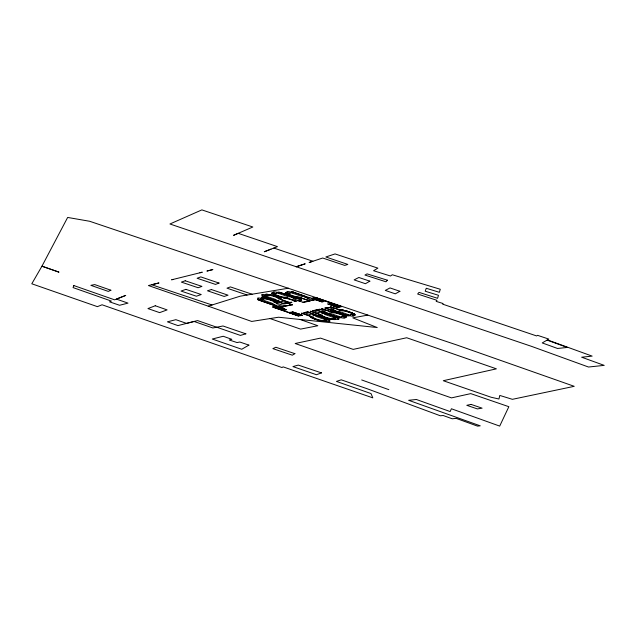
<?xml version="1.0" encoding="UTF-8"?>
<svg xmlns="http://www.w3.org/2000/svg" width="636" height="636" viewBox="0 0 636 636"><rect width="100%" height="100%" fill="white"/><g stroke="black" fill="none" stroke-linecap="round" stroke-linejoin="round"><path stroke-width="0.95" d="M285.373 292.806L285.85 292.473M271.842 293.005L272.136 293.578M271.842 293.005L274.378 293.427M281.573 299.667L280.786 298.57M272.59 306.894L276.08 306.123M302.569 315.337L298.841 313.969M316.497 309.899L319.757 309.168L320.385 309.382L317.125 310.225L338.32 317.539L339.902 317.475M341.54 306.647L338.114 307.482L336.826 307.109M338.932 317.992L338.447 317.579M281.533 299.691L289.165 302.339M277.391 303.277L277.312 302.649M270.992 249.161L264.282 251.761L277.471 246.641L238.206 233.325L233.547 235.336L252.834 227.004L201.874 209.888L169.931 223.991L531.521 346.358L588.499 367.028L604.2 365.374L581.654 357.209L592.14 356.112L547.421 339.91L548.828 339.091L537.563 335.331L536.593 335.935L442.656 304.151L443.03 303.507L436.209 301.385L436.972 300.335L417.637 294.015L419.037 292.377L437.584 298.308L438.466 295.287L425.214 291.209L426.263 288.267L439.389 292.314L440.271 289.261L392.277 274.76L390.528 276.008L373.563 270.721L377.887 268.146L335.053 253.923L325.831 256.976L347.844 264.425L344.72 265.411L322.698 258.017L309.104 262.509L312.904 261.237L273.822 248.056M261.261 297.966L262.7 298.658M257.532 299.469C260.021 299.119 257.779 299.596 258.621 299.946L279.768 307.355M273.257 307.093L276.851 306.48L273.615 307.196M289.173 302.569L291.94 302.315L289.205 302.354M301.114 299.93L300.677 299.659M285.023 306.155L292.465 304.867M311.576 298.268L315.989 297.688L341.508 306.616M314.685 299.596L311.465 300.311L315.512 299.771M302.545 313.325L301.456 313.214L302.235 313.405M311.401 311.37L310.137 311.29L311.084 311.449M326.022 308.198L326.459 308.404M326.355 321.562L322.826 321.339M338.885 318.056C336.46 318.398 338.662 317.952 337.819 317.579L316.879 310.281L312.57 310.75L315.941 310.034M212.058 304.994L151.686 284.753L159 282.933L148.403 285.548L208.25 306.17L240.249 296.169L288.521 288.203M173.079 279.427L171.601 279.808L202.272 272.2L199.903 272.772M261.309 297.894L261.897 297.823M278.679 292.123L277.789 292.322L279.975 292.481L301.162 299.795L297.91 300.637L299.278 301.035M267.231 295.009L265.411 294.381L266.174 294.23M287.933 293.101L286.367 292.544M291.948 292.218L293.331 292.099M279.013 302.02L282.018 301.361L286.717 302.99M296.463 298.165L293.458 298.833L298.157 300.462M274.863 305.614L277.868 304.946L282.575 306.576L279.57 307.244M262.239 296.273L283.712 303.658L287.385 302.959L292.457 304.827M310.018 297.839L307.013 298.507L311.712 300.136L314.717 299.476L293.594 292.178M284.801 303.889L287.774 303.229L291.741 304.668L285.373 306.075M274.339 307.387L277.479 306.695L285.739 309.557L284.252 309.891L284.88 310.106L286.462 309.756L257.89 299.779M316.569 298.173L315.066 298.507L319.765 300.136L321.267 299.81M302.967 302.187L309.327 300.78L300.725 297.783M283.187 308.762L282.432 308.921L284.856 309.342M282.599 310.257L283.378 310.44L273.695 307.268L298.252 315.758M322.031 301.893L323.621 301.544L321.506 301.655L313.254 298.785L316.394 298.093L325.195 301.035M288.768 312.451L290.986 312.316L289.499 312.65M292.107 311.712L300.892 314.82L297.751 315.512M295.947 313.119L294.444 313.453L299.151 315.082L300.653 314.756M331.785 305.2L333.288 304.867L337.986 306.504L336.484 306.83M325.696 308.221L324.75 308.062L329.233 307.427L325.974 308.269L347.375 315.75M298.276 315.75L301.83 315.146L298.022 315.718M302.545 315.345L298.268 315.949L272.725 307.053M312.729 313.866L309.724 314.526L305.018 312.896M321.578 311.91L318.572 312.57L313.866 310.94M321.832 311.855L324.837 311.187L320.131 309.557M330.68 309.899L333.685 309.231L328.979 307.601M324.511 320.878L326.34 321.514M348.751 315.52L347.359 315.639L347.828 315.861M334.019 319.137L333.741 318.867M348.488 315.933L349.355 315.742L348.798 315.559M367.831 315.098L89.66 221.272L67.654 217.44L41.944 266.198L31.8 283.783L97.395 306.647L102.062 304.779L281.986 367.536L283.123 366.869L372.807 397.858L371.003 393.565L336.444 381.409L341.222 379.835L366.98 388.675L440.358 415.785L443.197 415.515L452.236 418.782L456.171 418.385L477.501 426.112L480.228 425.826L408.638 400.29L416.357 399.488L450.145 411.556L451.409 408.765L499.697 426.096L508.848 406.698L470.767 393.62L451.473 397.882L295.16 343.504L320.52 338.098L353.195 349.387L406.698 337.748L496.406 368.84L443.268 380.71L491.159 397.262L498.942 399.003L499.809 395.449L512.385 399.321L574.252 386.322L456.115 344.744L367.831 315.098L352.726 317.849L377.228 327.54L278.56 317.229L251.689 321.442L208.25 306.17M284.181 303.666L283.608 303.579M316.402 310.265L316.919 310.336M307.554 312.22L308.062 312.292M354.753 315.281L355.309 314.884L354.522 314.136M345.897 317.237L346.461 316.974L346.151 316.434M261.905 297.823L265.474 298.284M266.182 294.23L267.271 294.301M321.951 301.893L315.059 299.548M292.131 311.712L301.551 314.907M331.364 311.688L321.426 308.794L322.81 308.993M287.154 298.101L296.869 301.226L293.983 301.504L295.772 301.106L295.112 300.908M339.958 309.955L339.481 309.851L342.335 310.885A5.152 0.779 16.8 0 1 348.544 312.181A5.152 0.779 16.8 0 1 351.74 314.144L354.618 315.146A8.3 1.256 16.8 0 0 349.458 311.982A8.3 1.256 16.8 0 0 339.465 309.883L330.275 306.838L331.531 306.997M331.102 311.91L330.625 311.807L333.487 312.84A5.152 0.779 16.8 0 1 339.688 314.136A5.152 0.779 16.8 0 1 342.891 316.108L345.769 317.102A8.3 1.256 16.8 0 0 340.61 313.938L339.131 313.397M354.65 315.281L352.416 314.717L353.449 314.78M345.841 317.245L343.567 316.672L344.601 316.736M274.251 293.427L273.726 293.299M331.372 311.688L331.857 311.727M315.965 310.042L316.529 310.13M339.385 317.889L340.506 317.698L339.95 317.515M287.782 293.101L287.241 292.958M286.256 298.276L295.088 300.9M331.865 311.727L334.146 312.093M292.52 291.813L291.344 291.996L291.924 292.194M267.279 294.301L268.257 294.436M286.248 298.268L283.902 297.879M292.552 291.821L293.594 292.067M316.005 297.799L340.896 306.48L337.287 307.132L340.347 306.298M268.265 294.436L269.147 294.595M342.089 309.963L339.457 309.732L331.785 307.188M342.096 309.963L343.48 310.233M331.674 319.383L335.204 319.606L333.502 319.057M331.658 319.375L330.966 319.24M322.81 321.331L321.633 321.093M269.155 294.595L272.725 295.462M334.162 312.093L335.633 312.419M283.895 297.879L278.91 296.543M265.482 298.284L266.468 298.499M330.959 319.24L330.481 319.137M279.315 292.202L279.784 292.314M343.496 310.241L343.973 310.344M284.141 303.817L283.688 303.706M330.466 319.129L329.981 319.018M343.989 310.352L345.006 310.599M321.363 321.029L320.345 320.783M309.231 300.645L310.424 300.9L303.467 302.434L299.58 301.13M266.476 298.507L268.845 299.127M329.965 319.018L328.136 318.549M279.586 307.196L283.871 306.767L280.063 307.45M335.649 312.427L337.223 312.833M337.096 307.196L327.683 303.889L336.659 306.91L339.799 306.218L331.547 303.356L329.432 303.467L331.435 303.197M316.792 310.193L317.245 310.44M307.904 312.141L308.388 312.395M320.337 320.783L319.55 320.576M345.284 310.662L346.071 310.877M319.534 320.576L317.658 320.027M346.087 310.877L347.153 311.187M337.239 312.833L339.115 313.389M328.12 318.541L327.596 318.398M337.08 307.299L333.431 306.147L334.115 306.17M272.741 295.462L274.617 296.026M279.792 292.322L280.277 292.473M283.64 303.698L262.771 296.352C261.706 296.082 263.892 295.875 262.676 295.732M293.808 296.63L301.233 298.006L309.048 300.709M268.861 299.127L270.737 299.699M327.58 318.39L326.507 318.072M293.8 296.63L292.997 296.392M347.169 311.187L351.74 312.777M292.981 296.384L291.924 296.05M326.499 318.072L325.704 317.817M317.642 320.027L315.289 319.24M322.873 309.12L330.593 311.799A8.3 1.256 16.8 0 1 340.61 313.938M278.894 296.543L278.107 296.289M274.633 296.026L275.412 296.289M270.753 299.707L271.532 299.961M325.688 317.817L324.909 317.555M291.916 296.042L290.883 295.692M346.946 315.623L326.037 308.365M252.095 294.214L230.367 286.9L226.98 288.172L247.102 295.001M278.091 296.281L275.181 295.199M275.428 296.289L276.7 296.734M299.882 301.122L298.777 300.804L301.782 300.049M324.901 317.555L322.929 316.831M271.54 299.969L274.41 301.051M270.046 318.564L300.59 329.106L317.857 325.735L300.192 319.495M280.301 292.481L301.003 299.659M329.17 319.495L308.094 312.197L328.963 319.534C329.448 319.884 328.104 320.504 329.933 319.821M276.875 303.205L273.981 302.243A5.152 0.779 16.8 0 0 270.777 300.279A5.152 0.779 16.8 0 0 264.568 298.984L261.698 297.982A8.3 1.256 16.8 0 1 271.699 300.081A8.3 1.256 16.8 0 1 276.851 303.245L285.127 305.972M297.863 315.663L288.792 312.499M340.713 313.914L342.192 314.454M314.232 299.341L314.677 299.54M317.61 310.36L317.173 310.153M284.594 305.892L285.047 306.107M302.688 313.596L310.201 316.203L310.352 316.895L312.181 317.976M273.575 307.291L273.281 307.156M361.709 379.962L388.835 389.653M290.62 295.597L290.135 295.422M315.281 319.24L314.073 318.787M276.716 296.742L277.892 297.195M290.119 295.414L288.736 294.873M301.027 299.675L301.647 299.946M311.425 311.592L319.057 314.248L319.805 315.361M329.313 319.542L329.869 319.781M342.208 314.462L342.884 314.733M322.913 316.823L322.031 316.466M314.065 318.779L313.182 318.421M277.908 297.195L280.778 298.562M351.748 312.777L354.522 314.128M342.899 314.733L345.777 316.164M288.728 294.865L285.429 292.958M275.173 295.191L272.144 293.586M322.023 316.466L320.528 315.766M313.174 318.421L312.189 317.976M274.633 301.146L275.213 301.408M275.221 301.416L275.913 301.75M262.596 295.692L261.698 295.986M324.551 320.965L325.64 321.371A7.95 1.2 16.8 0 1 316.466 319.534A7.95 1.2 16.8 0 1 310.869 316.41M280.953 299.58L289.197 302.521M320.52 315.766L319.805 315.369M311.433 311.441L319.677 314.375A7.95 1.2 16.8 0 0 325.314 317.579A7.95 1.2 16.8 0 0 334.496 319.415M275.929 301.758L276.509 302.076M310.829 316.33L302.545 313.365M276.787 303.157L276.763 303.141A7.95 1.2 16.8 0 0 271.127 299.938A7.95 1.2 16.8 0 0 261.945 298.109M276.509 302.076L277.304 302.641M341.786 317.086A3.426 0.517 16.8 0 1 339.918 316.879L338.861 317.125A6.702 1.01 16.8 0 0 344.752 318.127A6.702 1.01 16.8 0 0 342.542 316.315L341.445 316.545A3.426 0.517 16.8 0 1 341.866 316.847M350.643 315.13A3.426 0.517 16.8 0 1 348.767 314.923L347.709 315.17A6.702 1.01 16.8 0 0 353.608 316.171A6.702 1.01 16.8 0 0 351.39 314.359L350.293 314.589A3.426 0.517 16.8 0 1 350.714 314.892M276.421 293.172A3.426 0.517 16.8 0 0 276.851 293.474L275.77 293.713A6.702 1.01 16.8 0 1 273.536 291.892A6.702 1.01 16.8 0 1 279.427 292.894L278.369 293.14A3.426 0.517 16.8 0 0 276.501 292.934M289.976 292.846A3.426 0.517 16.8 0 0 290.406 293.156L289.324 293.387A6.702 1.01 16.8 0 1 287.09 291.566A6.702 1.01 16.8 0 1 292.981 292.568L291.924 292.814A3.426 0.517 16.8 0 0 290.056 292.608M335.609 318.453A3.426 0.517 16.8 0 1 333.741 318.246L332.684 318.493A6.702 1.01 16.8 0 0 338.575 319.495A6.702 1.01 16.8 0 0 336.365 317.682L335.259 317.913A3.426 0.517 16.8 0 1 335.689 318.215M326.761 320.409A3.426 0.517 16.8 0 1 324.885 320.202L323.835 320.449A6.702 1.01 16.8 0 0 329.726 321.45A6.702 1.01 16.8 0 0 327.508 319.638L326.411 319.868A3.426 0.517 16.8 0 1 326.832 320.17M264.902 295.716A3.426 0.517 16.8 0 0 265.331 296.026L264.25 296.265A6.702 1.01 16.8 0 1 262.016 294.436A6.702 1.01 16.8 0 1 267.907 295.438L266.85 295.684A3.426 0.517 16.8 0 0 264.981 295.478M260.752 299.31A3.426 0.517 16.8 0 0 261.181 299.612L260.1 299.85A6.702 1.01 16.8 0 1 257.866 298.03A6.702 1.01 16.8 0 1 263.757 299.031L262.7 299.278A3.426 0.517 16.8 0 0 260.832 299.063M287.09 298.101A7.95 1.2 16.8 0 1 277.32 295.899A7.95 1.2 16.8 0 1 272.908 293.013M300.645 297.775A7.95 1.2 16.8 0 1 290.875 295.573A7.95 1.2 16.8 0 1 286.462 292.687M340.045 309.963A7.95 1.2 16.8 0 1 349.816 312.165A7.95 1.2 16.8 0 1 354.236 315.051M331.197 311.918A7.95 1.2 16.8 0 1 340.968 314.12A7.95 1.2 16.8 0 1 345.38 317.006M266.094 294.516A7.95 1.2 16.8 0 1 275.269 296.352A7.95 1.2 16.8 0 1 280.866 299.476M73.84 285.556L73.068 287.599L111.395 301.09L109.527 301.822L119.584 305.272L128.019 303.126L116.396 299.103L125.737 295.398L114.583 299.826L73.84 285.556M272.542 303.968L275.054 304.739L272.59 303.944M276.692 300.383L279.204 301.146L276.708 300.367M277.487 307.061L279.896 307.792L277.487 307.061M291.05 297.211L293.57 297.974L291.105 297.187M295.343 314.399L297.751 315.13L295.366 314.383M304.604 296.885L307.116 297.648L304.604 296.885M314.399 298.904L316.8 299.635L314.446 298.88M312.538 314.725L315.059 315.488L312.562 314.709M321.395 312.761L323.907 313.532L321.411 312.753M324.734 312.03L327.246 312.793L324.781 312.006M333.582 310.074L336.102 310.837L333.638 310.042M336.261 305.352L338.662 306.083L336.277 305.336M387.38 280.198L386.012 281.804L364.937 275.054L367.075 273.877L387.38 280.198M294.881 353.656L292.322 355.19L272.868 348.623L275.857 347.256L294.881 353.656M369.842 281.16L365.446 283.712L354.141 279.88L358.855 277.479L369.842 281.16M248.891 345.117L241.744 349.267L212.265 339.028L223.22 336.261L231.854 339.33L229.286 339.99L237.005 342.542L239.82 342.033L248.891 345.117M547.079 340.109L542.23 342.923L557.549 348.472L567.32 347.439L547.079 340.109M399.885 291.28L395.274 293.84L385.281 290.406L390.027 287.925L399.885 291.28M110.879 290.215L108.303 291.407L90.861 285.341L94.716 284.586L110.879 290.215M155.271 305.757L147.934 308.579L159.612 312.626L167.117 309.907L155.271 305.757M219.038 283.068L215.517 284.411L197.104 278.266L200.761 276.899L219.038 283.068M321.482 372.887L316.45 374.723L292.918 366.582L298.284 365.096L321.482 372.887M185.903 289.364L181.037 291.065L196.373 296.217L201.238 294.524L185.903 289.364M185.243 280.786L181.371 282.106L198.09 287.726L201.954 286.407L185.243 280.786M300.319 265.387L296.145 266.786L305.208 263.797L300.319 265.387M211.375 289.539L207.471 290.787L224.158 296.44L228.07 295.191L211.375 289.539M245.862 333.828L240.4 335.411L197.55 320.576L186.547 323.382L175.87 319.677L167.419 321.832L177.937 325.608L194.075 321.466L212.861 327.977L222.982 325.982L245.862 333.828M212.774 269.585L207.058 271.023L212.774 269.585M265.8 296.034L263.709 296.495L274.164 300.128L276.247 299.667L265.8 296.034M280.412 292.806L278.322 293.268L288.776 296.893L290.859 296.432L280.412 292.806M261.65 299.628L259.56 300.089L270.014 303.714L272.097 303.253L261.65 299.628M293.959 292.481L291.876 292.942L302.331 296.575L304.413 296.114L293.959 292.481M315.583 297.735L312.308 298.459L315.599 297.735M276.088 307.124L274.585 307.45L279.284 309.088L280.786 308.754L276.088 307.124M320.003 300.621L319.256 300.788L321.681 301.202L320.003 300.621M291.129 312.705L290.382 312.864L292.799 313.286L291.129 312.705M332.127 303.642L331.372 303.809L333.797 304.223L332.127 303.642M307.578 311.855L303.722 312.705L308.206 312.077L307.578 311.855M317.579 315.758L315.488 316.227L325.942 319.852L328.033 319.391L317.579 315.758M326.427 313.802L324.344 314.264L334.79 317.897L336.881 317.436L326.427 313.802M329.52 313.127L327.429 313.588L337.883 317.213L339.966 316.752L329.52 313.127M338.368 311.163L336.285 311.632L346.731 315.257L348.822 314.796L338.368 311.163M471.109 404.409L466.768 405.307L477.374 408.908L482.088 408.169L471.109 404.409M288.951 293.594L286.081 292.592A8.3 1.256 16.8 0 0 291.232 295.756A8.3 1.256 16.8 0 0 301.233 297.855L298.356 296.853A5.152 0.779 16.8 0 1 292.155 295.557A5.152 0.779 16.8 0 1 288.951 293.594M275.396 293.911L272.526 292.918A8.3 1.256 16.8 0 0 277.678 296.082A8.3 1.256 16.8 0 0 287.679 298.181L284.809 297.179A5.152 0.779 16.8 0 1 278.6 295.883A5.152 0.779 16.8 0 1 275.396 293.911M268.718 295.39L265.848 294.396A8.3 1.256 16.8 0 1 275.841 296.487A8.3 1.256 16.8 0 1 281.001 299.651L278.123 298.658A5.152 0.779 16.8 0 0 274.927 296.694A5.152 0.779 16.8 0 0 268.718 295.39M322.46 315.273L319.59 314.279A8.3 1.256 16.8 0 0 324.742 317.444A8.3 1.256 16.8 0 0 334.743 319.534L331.873 318.541A5.152 0.779 16.8 0 1 325.664 317.237A5.152 0.779 16.8 0 1 322.46 315.273M313.612 317.229L310.742 316.235A8.3 1.256 16.8 0 0 315.893 319.399A8.3 1.256 16.8 0 0 325.894 321.49L323.016 320.496A5.152 0.779 16.8 0 1 316.815 319.192A5.152 0.779 16.8 0 1 313.612 317.229M58.075 271.81L41.944 266.198L59.005 272.136L58.075 271.81"/></g></svg>
